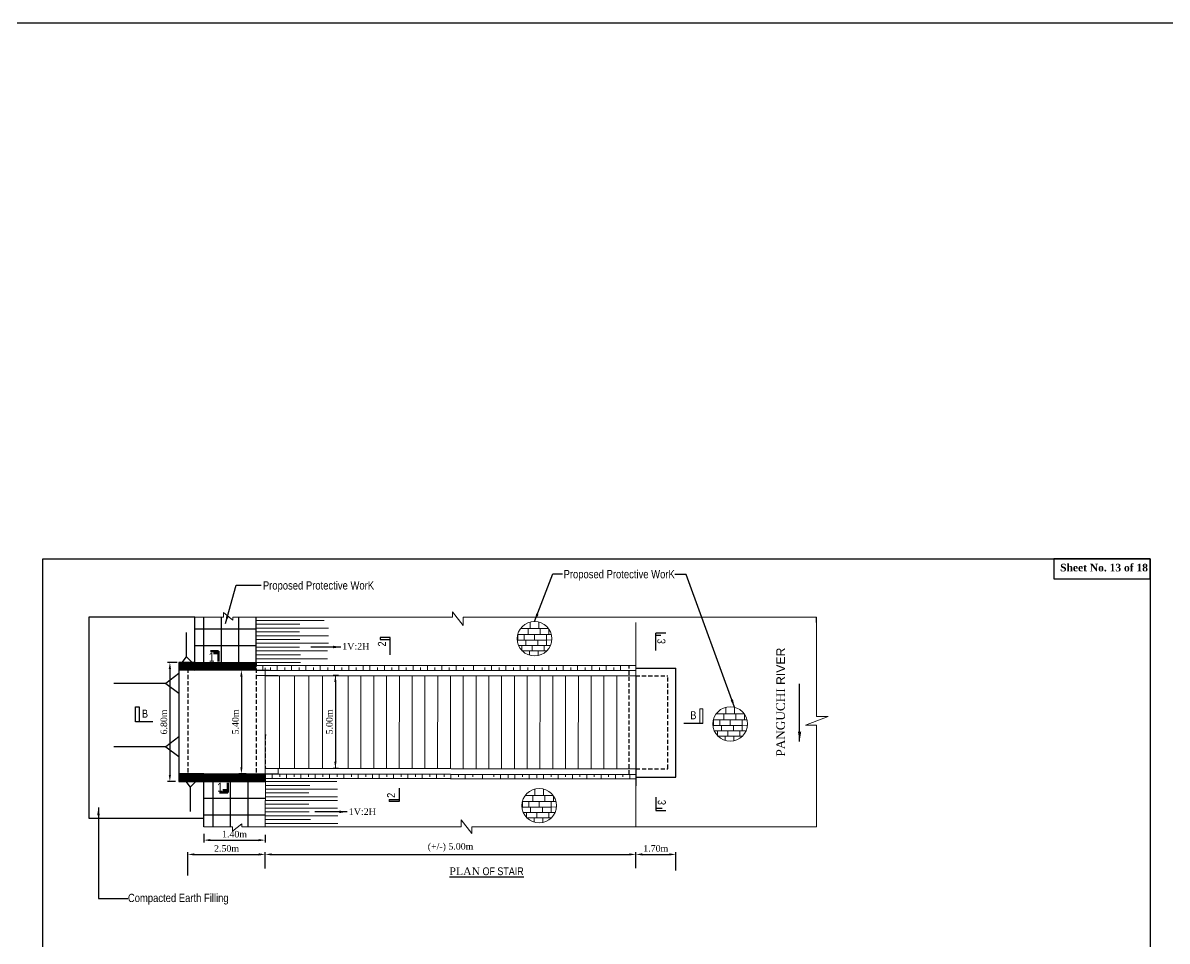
# Model space of a CAD drawing. Header units: metres. Extents: x -2434 to 11656, y -15288 to 8109.
# Drawn here: x 2411.1 to 2586, y -14039 to -13898.6 of the extents above; entities that cross this region are included whole.
import ezdxf

# ---------------------------------------------------------------- set-up
doc = ezdxf.new("R2010")
doc.units = ezdxf.units.M
doc.linetypes.add('DASHEDX2', pattern=[38.1, 25.4, -12.7])
doc.layers.add('Blocks', color=11, linetype='Continuous', lineweight=9)
doc.layers.add('Layer1', color=7, linetype='Continuous', lineweight=13)
doc.layers.add('LINE', color=7, linetype='Continuous')
doc.styles.add('Arial-50', font='arial.ttf')
doc.styles.get("Standard").update_dxf_attribs({"font": 'times.ttf'})
doc.styles.add('TIMES', font='ARIALN.TTF')
doc.dimstyles.get("Standard").update_dxf_attribs({"dimtxt": 0.5, "dimasz": 0.4075, "dimexe": 0.364, "dimexo": 0.219, "dimgap": 0.09, "dimtad": 0, "dimdec": 0, "dimlfac": 1000, "dimzin": 0, "dimdsep": 46, "dimtxsty": 'Standard', "dimcen": 0.09, "dimadec": 0, "dimazin": 0, "dimtfac": 1, "dimtdec": 0, "dimtofl": 0, "dimtmove": 0, "dimatfit": 3, "dimfxl": 1, "dimtolj": 1, "dimtzin": 0, "dimarcsym": 0})
pattern_1 = [(45, (1425.3966, -13555.83), (-2.245064, 2.245064), [])]
pattern_2 = [(45, (1425.396633, -13555.83006), (-0.0377170757, 0.0377170757), [])]
pattern_3 = [(0, (1425.39663, -13555.83006), (0, 0.129921), [0.094488, -0.035433]), (90, (1425.39663, -13555.83006), (-0.129921, 8e-18), [0.094488, -0.035433])]

# ---------------------------------------------------------------- blocks, each defined once
blk = doc.blocks.new('*D1434')
at = {"layer": 'Defpoints', "color": 0, "lineweight": -3}
for p in [(2504.79, -14025.77), (2448.14, -14027.76), (2504.79, -14028.11)]:
    blk.add_point(p, dxfattribs=at)
at = {"layer": 'Layer1', "color": 0, "lineweight": -2}
for p, q in [((2448.14, -14027.54), (2448.14, -14025.41)), ((2504.79, -14027.89), (2504.79, -14025.41))]:
    blk.add_line(p, q, dxfattribs=at)
at = {"layer": 'Layer1', "color": 7, "lineweight": -2}
blk.add_line((2449.14, -14025.77), (2503.79, -14025.77), dxfattribs=at)
at = {"layer": 'Layer1', "color": 7, "lineweight": -3}
for points in [[(2449.14, -14025.6), (2449.14, -14025.94), (2448.14, -14025.77)], [(2503.79, -14025.6), (2503.79, -14025.94), (2504.79, -14025.77)]]:
    blk.add_solid(points, dxfattribs=at)
at = {"layer": 'Layer1', "color": 0, "lineweight": 30, "insert": (2476.47, -14024.7), "char_height": 1, "attachment_point": 5}
blk.add_mtext('\\A1;(+/-) 5.00m', dxfattribs=at)
blk = doc.blocks.new('*D1435')
at = {"layer": 'Defpoints', "color": 0, "lineweight": -3}
for p in [(2510.91, -14025.77), (2504.79, -14028.11), (2510.91, -14028.46)]:
    blk.add_point(p, dxfattribs=at)
at = {"layer": 'Layer1', "color": 0, "lineweight": -2}
for p, q in [((2504.79, -14027.89), (2504.79, -14025.41)), ((2510.91, -14028.24), (2510.91, -14025.41))]:
    blk.add_line(p, q, dxfattribs=at)
at = {"layer": 'Layer1', "color": 7, "lineweight": -2}
blk.add_line((2505.79, -14025.77), (2509.91, -14025.77), dxfattribs=at)
at = {"layer": 'Layer1', "color": 7, "lineweight": -3}
for points in [[(2505.79, -14025.6), (2505.79, -14025.94), (2504.79, -14025.77)], [(2509.91, -14025.6), (2509.91, -14025.94), (2510.91, -14025.77)]]:
    blk.add_solid(points, dxfattribs=at)
at = {"layer": 'Layer1', "color": 0, "lineweight": 30, "insert": (2507.85, -14024.86), "char_height": 1, "attachment_point": 5}
blk.add_mtext('\\A1;1.70m', dxfattribs=at)
blk = doc.blocks.new('*D1436')
at = {"layer": 'Defpoints', "color": 0, "lineweight": -3}
for p in [(2448.14, -14025.77), (2448.14, -14028.15), (2436.3, -14029.21)]:
    blk.add_point(p, dxfattribs=at)
at = {"layer": 'Layer1', "color": 0, "lineweight": -2}
for p, q in [((2436.3, -14028.99), (2436.3, -14025.41)), ((2448.14, -14027.93), (2448.14, -14025.41))]:
    blk.add_line(p, q, dxfattribs=at)
at = {"layer": 'Layer1', "color": 7, "lineweight": -2}
blk.add_line((2437.3, -14025.77), (2447.14, -14025.77), dxfattribs=at)
at = {"layer": 'Layer1', "color": 7, "lineweight": -3}
for points in [[(2437.3, -14025.6), (2437.3, -14025.94), (2436.3, -14025.77)], [(2447.14, -14025.6), (2447.14, -14025.94), (2448.14, -14025.77)]]:
    blk.add_solid(points, dxfattribs=at)
at = {"layer": 'Layer1', "color": 0, "lineweight": 30, "insert": (2442.22, -14024.86), "char_height": 1, "attachment_point": 5}
blk.add_mtext('\\A1;2.50m', dxfattribs=at)
blk = doc.blocks.new('*D1445')
at = {"layer": 'Defpoints', "color": 0, "lineweight": -3}
for p in [(2459.57, -13998.41), (2458.86, -14012.61), (2459.56, -14012.61)]:
    blk.add_point(p, dxfattribs=at)
at = {"layer": 'Layer1', "color": 0, "lineweight": -2}
for p, q in [((2459.35, -13998.41), (2458.5, -13998.41)), ((2459.34, -14012.61), (2458.5, -14012.61))]:
    blk.add_line(p, q, dxfattribs=at)
at = {"layer": 'Layer1', "color": 7, "lineweight": -2}
blk.add_line((2458.86, -13999.41), (2458.86, -14011.61), dxfattribs=at)
at = {"layer": 'Layer1', "color": 7, "lineweight": -3}
for points in [[(2458.69, -13999.41), (2459.03, -13999.41), (2458.86, -13998.41)], [(2458.69, -14011.61), (2459.03, -14011.61), (2458.86, -14012.61)]]:
    blk.add_solid(points, dxfattribs=at)
at = {"layer": 'Layer1', "color": 0, "lineweight": 30, "insert": (2457.95, -14005.51), "char_height": 1, "attachment_point": 5, "rotation": 90}
blk.add_mtext('\\A1;5.00m', dxfattribs=at)
blk = doc.blocks.new('*D1446')
at = {"layer": 'Defpoints', "color": 0, "lineweight": -3}
for p in [(2445.43, -13997.57), (2444.49, -14013.45), (2445.43, -14013.45)]:
    blk.add_point(p, dxfattribs=at)
at = {"layer": 'Layer1', "color": 0, "lineweight": -2}
for p, q in [((2445.21, -13997.57), (2444.12, -13997.57)), ((2445.21, -14013.45), (2444.12, -14013.45))]:
    blk.add_line(p, q, dxfattribs=at)
at = {"layer": 'Layer1', "color": 7, "lineweight": -2}
blk.add_line((2444.49, -13998.57), (2444.49, -14012.45), dxfattribs=at)
at = {"layer": 'Layer1', "color": 7, "lineweight": -3}
for points in [[(2444.32, -13998.57), (2444.66, -13998.57), (2444.49, -13997.57)], [(2444.32, -14012.45), (2444.66, -14012.45), (2444.49, -14013.45)]]:
    blk.add_solid(points, dxfattribs=at)
at = {"layer": 'Layer1', "color": 0, "lineweight": 30, "insert": (2443.58, -14005.51), "char_height": 1, "attachment_point": 5, "rotation": 90}
blk.add_mtext('\\A1;5.40m', dxfattribs=at)
blk = doc.blocks.new('*D1449')
at = {"layer": 'Defpoints', "color": 0, "lineweight": -3}
for p in [(2434.9, -13996.4), (2433.55, -14014.61), (2434.63, -14014.61)]:
    blk.add_point(p, dxfattribs=at)
at = {"layer": 'Layer1', "color": 0, "lineweight": -2}
for p, q in [((2434.69, -13996.4), (2433.19, -13996.4)), ((2434.41, -14014.61), (2433.19, -14014.61))]:
    blk.add_line(p, q, dxfattribs=at)
at = {"layer": 'Layer1', "color": 7, "lineweight": -2}
blk.add_line((2433.55, -13997.4), (2433.55, -14013.61), dxfattribs=at)
at = {"layer": 'Layer1', "color": 7, "lineweight": -3}
for points in [[(2433.38, -13997.4), (2433.72, -13997.4), (2433.55, -13996.4)], [(2433.38, -14013.61), (2433.72, -14013.61), (2433.55, -14014.61)]]:
    blk.add_solid(points, dxfattribs=at)
at = {"layer": 'Layer1', "color": 0, "lineweight": 30, "insert": (2432.64, -14005.51), "char_height": 1, "attachment_point": 5, "rotation": 90}
blk.add_mtext('\\A1;6.80m', dxfattribs=at)
blk = doc.blocks.new('*D1450')
at = {"layer": 'Defpoints', "color": 0, "lineweight": -3}
for p in [(2438.75, -14022.41), (2448.13, -14022.54), (2448.13, -14023.59)]:
    blk.add_point(p, dxfattribs=at)
at = {"layer": 'Layer1', "color": 0, "lineweight": -2}
for p, q in [((2438.75, -14022.63), (2438.75, -14023.95)), ((2448.13, -14022.76), (2448.13, -14023.95))]:
    blk.add_line(p, q, dxfattribs=at)
at = {"layer": 'Layer1', "color": 7, "lineweight": -2}
blk.add_line((2439.75, -14023.59), (2447.13, -14023.59), dxfattribs=at)
at = {"layer": 'Layer1', "color": 7, "lineweight": -3}
for points in [[(2439.75, -14023.42), (2439.75, -14023.75), (2438.75, -14023.59)], [(2447.13, -14023.42), (2447.13, -14023.75), (2448.13, -14023.59)]]:
    blk.add_solid(points, dxfattribs=at)
at = {"layer": 'Layer1', "color": 0, "lineweight": 30, "insert": (2443.44, -14022.68), "char_height": 1, "attachment_point": 5}
blk.add_mtext('\\A1;1.40m', dxfattribs=at)

msp = doc.modelspace()

# ---------------------------------------------------------------- hatches: boundary and pattern name
at = {"linetype": 'Continuous', "lineweight": -3, "ltscale": 0.5}
h = msp.add_hatch(dxfattribs=at)
h.set_pattern_fill('ANSI31', color=0, style=0)
h.set_pattern_definition(pattern_1)
edge = h.paths.add_edge_path()
edge.add_line((2446.728302, -13996.546782), (2434.904078, -13996.546782))
edge.add_line((2434.904078, -13996.810196), (2446.751889, -13996.810196))
h = msp.add_hatch(dxfattribs=at)
h.set_pattern_fill('ANSI31', color=0, style=0)
h.set_pattern_definition(pattern_1)
edge = h.paths.add_edge_path()
edge.add_line((2446.728302, -13996.546782), (2434.904078, -13996.546782))
edge.add_line((2434.904078, -13996.810196), (2446.751889, -13996.810196))
at = {"linetype": 'ByBlock', "lineweight": 5, "ltscale": 0.5}
h = msp.add_hatch(dxfattribs=at)
h.set_pattern_fill('ANGLE', color=0, scale=0.0186, style=0)
h.set_pattern_definition(pattern_3)
h.paths.add_polyline_path([(2434.904078, -13996.810196), (2437.348485, -13996.810196), (2437.348485, -13997.566874), (2434.904078, -13997.566874)])
h = msp.add_hatch(dxfattribs=at)
h.set_pattern_fill('ANGLE', color=0, scale=0.0186, style=0)
h.set_pattern_definition(pattern_3)
h.paths.add_polyline_path([(2434.904078, -14013.446394), (2438.799865, -14013.446394), (2438.799865, -14014.202741), (2434.904078, -14014.202741)])
at = {"layer": 'Blocks', "linetype": 'ByBlock', "lineweight": 5, "ltscale": 0.5}
h = msp.add_hatch(dxfattribs=at)
h.set_pattern_fill('ANSI31', color=0, scale=0.0168, style=0)
h.set_pattern_definition(pattern_2)
h.paths.add_polyline_path([(2434.904078, -13996.546782), (2437.344871, -13996.546782), (2437.344871, -13996.810196), (2434.904078, -13996.810196)])
h = msp.add_hatch(dxfattribs=at)
h.set_pattern_fill('ANGLE', color=0, scale=0.0168, style=0)
h.set_pattern_definition([(0, (4561.98097, -10920.49737), (0, 0.117348), [0.085344, -0.032004]), (90, (4561.98097, -10920.49737), (-0.117348, 7e-18), [0.085344, -0.032004])])
h.paths.add_polyline_path([(2443.272678, -13997.091129), (2442.110036, -13997.091129), (2442.110036, -13997.566886), (2443.272678, -13997.566888)])
h.paths.add_polyline_path([(2443.272679, -13996.809358), (2442.110036, -13996.809358), (2442.110036, -13997.091129), (2443.272678, -13997.091129)])
h.paths.add_polyline_path([(2442.110036, -13996.809358), (2437.351311, -13996.809358), (2437.351311, -13997.091129), (2442.110036, -13997.091129)])
h.paths.add_polyline_path([(2442.110036, -13997.091129), (2437.351311, -13997.091129), (2437.35131, -13997.566874), (2442.110036, -13997.566886)])
h = msp.add_hatch(dxfattribs=at)
h.set_pattern_fill('ANSI31', color=0, scale=0.0168, style=0)
h.set_pattern_definition([(45, (4561.980974, -10920.497366), (-0.0377170757, 0.0377170757), [])])
h.paths.add_polyline_path([(2442.110036, -13996.544219), (2437.351311, -13996.544219), (2437.351311, -13996.809358), (2442.110036, -13996.809358)])
h.paths.add_polyline_path([(2443.272679, -13996.544219), (2442.110036, -13996.544219), (2442.110036, -13996.809358), (2443.272679, -13996.809358)])
h = msp.add_hatch(dxfattribs=at)
h.set_pattern_fill('ANSI31', color=0, scale=0.0168, style=0)
h.set_pattern_definition([(45, (1240.01338, -13995.208145), (-0.0377170757, 0.0377170757), [])])
h.paths.add_polyline_path([(2445.341122, -13996.809358), (2445.341122, -13996.544016), (2443.272679, -13996.544219), (2443.272679, -13996.809358)])
h.paths.add_polyline_path([(2445.341122, -13996.544016), (2445.341122, -13996.809358), (2446.741427, -13996.809358), (2446.7414, -13996.543878)])
h = msp.add_hatch(dxfattribs=at)
h.set_pattern_fill('ANGLE', color=0, scale=0.0168, style=0)
h.set_pattern_definition([(0, (1240.01338, -13995.20814), (0, 0.117348), [0.085344, -0.032004]), (90, (1240.01338, -13995.20814), (-0.117348, 7e-18), [0.085344, -0.032004])])
h.paths.add_polyline_path([(2443.272679, -13997.560303), (2445.341122, -13997.558007), (2445.341122, -13996.809358), (2443.272679, -13996.809358)])
h.paths.add_polyline_path([(2445.341122, -13997.558007), (2446.7415, -13997.556453), (2446.741427, -13996.809358), (2445.341122, -13996.809358)])
h = msp.add_hatch(dxfattribs=at)
h.set_pattern_fill('ANSI31', color=0, scale=0.0168, style=0)
h.set_pattern_definition(pattern_2)
h.paths.add_polyline_path([(2434.904078, -14014.202741), (2438.747958, -14014.202741), (2438.747958, -14014.466154), (2434.904078, -14014.466154)])
h = msp.add_hatch(dxfattribs=at)
h.set_pattern_fill('ANGLE', color=0, scale=0.0168, style=0)
h.set_pattern_definition([(0, (4563.38418, -10937.10676), (0, 0.117348), [0.085344, -0.032004]), (90, (4563.38418, -10937.10676), (-0.117348, 7e-18), [0.085344, -0.032004])])
h.paths.add_polyline_path([(2444.67588, -14013.700525), (2443.513238, -14013.700525), (2443.513238, -14014.176282), (2444.67588, -14014.176284)])
h.paths.add_polyline_path([(2444.67588, -14013.418754), (2443.513238, -14013.418754), (2443.513238, -14013.700525), (2444.67588, -14013.700525)])
h.paths.add_polyline_path([(2443.513238, -14013.418754), (2438.754512, -14013.418754), (2438.754512, -14013.700525), (2443.513238, -14013.700525)])
h.paths.add_polyline_path([(2443.513238, -14013.700525), (2438.754512, -14013.700525), (2438.754512, -14014.17627), (2443.513238, -14014.176282)])
h = msp.add_hatch(dxfattribs=at)
h.set_pattern_fill('ANSI31', color=0, scale=0.0168, style=0)
h.set_pattern_definition([(45, (4563.39219, -10938.12797), (-0.0377170757, 0.0377170757), [])])
h.paths.add_polyline_path([(2443.521252, -14014.174821), (2438.762527, -14014.174821), (2438.762527, -14014.43996), (2443.521252, -14014.43996)])
h.paths.add_polyline_path([(2444.683895, -14014.174821), (2443.521252, -14014.174821), (2443.521252, -14014.43996), (2444.683895, -14014.43996)])
h = msp.add_hatch(dxfattribs=at)
h.set_pattern_fill('ANGLE', color=0, scale=0.0168, style=0)
h.set_pattern_definition([(0, (1241.41658, -14011.81754), (0, 0.117348), [0.085344, -0.032004]), (90, (1241.41658, -14011.81754), (-0.117348, 7e-18), [0.085344, -0.032004])])
h.paths.add_polyline_path([(2444.67588, -14014.169699), (2446.744324, -14014.167403), (2446.744324, -14013.418754), (2444.67588, -14013.418754)])
h.paths.add_polyline_path([(2446.744324, -14014.167403), (2448.144702, -14014.165849), (2448.144628, -14013.418754), (2446.744324, -14013.418754)])
h = msp.add_hatch(dxfattribs=at)
h.set_pattern_fill('ANSI31', color=0, scale=0.0168, style=0)
h.set_pattern_definition([(45, (1241.424596, -14012.83875), (-0.0377170757, 0.0377170757), [])])
h.paths.add_polyline_path([(2446.752338, -14014.43996), (2446.752338, -14014.174618), (2444.683895, -14014.174821), (2444.683895, -14014.43996)])
h.paths.add_polyline_path([(2446.752338, -14014.174618), (2446.752338, -14014.43996), (2448.152642, -14014.43996), (2448.152616, -14014.17448)])

# ---------------------------------------------------------------- linework, layer by layer
at = {"color": 0, "linetype": 'Continuous', "lineweight": -3, "ltscale": 0.5}
for p, q in [((2437.346588, -13989.46843), (2421.141086, -13989.46843)), ((2421.141086, -13989.46843), (2421.141086, -14020.239139)), ((2437.347703, -13996.404374), (2437.347703, -13989.46843)), ((2438.747635, -13996.404374), (2438.747635, -13989.46843)), ((2441.439868, -13996.404374), (2441.439868, -13989.46843)), ((2444.08109, -13996.404374), (2444.08109, -13989.46843)), ((2446.737077, -13996.404374), (2446.727465, -13989.46843)), ((2532.414077, -13990.293585), (2532.414077, -13989.46843)), ((2436.113423, -13995.552397), (2436.113423, -13991.83004)), ((2437.347299, -13991.27871), (2446.728175, -13991.27871)), ((2437.346588, -13993.841542), (2446.727465, -13993.841542)), ((2437.34854, -13996.404374), (2434.904078, -13996.404374)), ((2434.904078, -13996.404374), (2434.904078, -14014.609646)), ((2446.728302, -13996.546782), (2434.904078, -13996.546782)), ((2434.904078, -13996.810196), (2446.751889, -13996.810196)), ((2435.434636, -13996.404374), (2436.113423, -13995.552397)), ((2436.113423, -13995.552397), (2436.963372, -13996.404374)), ((2437.347703, -13996.404374), (2446.737915, -13996.404374)), ((2434.904078, -13998.11246), (2432.908853, -13999.640008)), ((2437.348485, -13997.566874), (2434.904078, -13997.566874)), ((2504.791893, -13998.467502), (2504.791893, -14015.288828)), ((2432.908853, -13999.640008), (2424.984365, -13999.640008)), ((2432.908853, -13999.640008), (2434.904078, -14001.082849)), ((2432.908853, -14009.333991), (2424.984365, -14009.333991)), ((2434.904078, -14007.806442), (2432.908853, -14009.333991)), ((2432.908853, -14009.333991), (2434.904078, -14010.776832)), ((2438.748695, -14013.446394), (2434.904078, -14013.446394)), ((2448.128835, -14014.202741), (2434.904078, -14014.202741)), ((2434.904078, -14014.466154), (2448.152422, -14014.466154)), ((2434.904078, -14014.609646), (2448.152263, -14014.609646)), ((2435.988902, -14014.609646), (2436.667688, -14015.461623)), ((2436.667688, -14015.461623), (2437.517638, -14014.609646)), ((2438.747958, -14021.544839), (2438.747958, -14014.609646)), ((2440.149005, -14021.544839), (2440.149005, -14014.609646)), ((2442.841238, -14021.544839), (2442.841238, -14014.609646)), ((2445.48246, -14014.609646), (2445.48246, -14021.544839)), ((2436.667688, -14015.461623), (2436.667688, -14019.18398)), ((2438.747958, -14017.172478), (2448.128835, -14017.172478)), ((2438.747247, -14019.735311), (2448.128124, -14019.735311)), ((2421.141086, -14020.239139), (2438.747958, -14020.239139))]:
    msp.add_line(p, q, dxfattribs=at)
at = {"color": 0, "lineweight": -3, "ltscale": 0.5}
msp.add_lwpolyline([(-254.448511, -13898.58967), (3621.057254, -13898.58967), (3621.057254, -14191.821671), (-254.448511, -14191.821671)], close=True, dxfattribs=at)
at = {"color": 7, "lineweight": 30, "ltscale": 0.18}
msp.add_lwpolyline([(2583.429795, -13980.552), (2568.714917, -13980.552), (2568.714917, -13983.638851), (2583.429795, -13983.638851)], close=True, dxfattribs=at)
at = {"layer": 'Blocks', "color": 0, "lineweight": 13, "ltscale": 0.05}
for p, q in [((2437.346588, -13989.46843), (2441.746028, -13989.46843)), ((2441.746028, -13989.46843), (2441.746028, -13988.793326)), ((2441.746028, -13988.793326), (2443.171027, -13989.923112)), ((2443.171027, -13989.46843), (2446.737042, -13989.46843)), ((2443.171027, -13989.923112), (2443.171027, -13989.46843)), ((2446.729836, -13989.975035), (2457.148603, -13989.975035)), ((2446.737042, -13989.46843), (2476.759523, -13989.46843)), ((2476.759523, -13989.46843), (2476.759523, -13988.644179)), ((2476.759523, -13988.644179), (2478.412636, -13990.750714)), ((2478.412636, -13990.750714), (2478.412636, -13989.46843)), ((2478.412636, -13989.46843), (2532.414077, -13989.46843)), ((2488.633344, -13990.228894), (2488.633287, -13991.23839)), ((2489.96718, -13990.221801), (2489.96712, -13991.238827)), ((2446.738102, -13990.57918), (2453.412143, -13990.57918)), ((2446.738102, -13991.157501), (2457.789807, -13991.157501)), ((2446.738102, -13991.735822), (2453.390015, -13991.735822)), ((2487.171381, -13991.237912), (2491.457305, -13991.239315)), ((2488.326723, -13991.23829), (2488.326693, -13992.165729)), ((2490.174799, -13991.238895), (2490.174768, -13992.166334)), ((2491.520853, -13991.33191), (2491.520853, -13992.166774)), ((2504.79009, -13998.464702), (2504.79009, -13990.293585)), ((2532.414077, -14004.694636), (2532.414077, -13990.293585)), ((2446.738102, -13992.326616), (2457.790289, -13992.326616)), ((2446.738102, -13992.904937), (2453.419273, -13992.904937)), ((2446.738102, -13993.483259), (2457.790289, -13993.483259)), ((2491.876158, -13992.147598), (2486.751017, -13992.149646)), ((2486.751017, -13992.149646), (2486.751017, -13992.988134)), ((2486.751017, -13992.988134), (2491.950504, -13992.966476)), ((2486.751017, -13992.988134), (2491.164097, -13992.989579)), ((2487.71316, -13992.149261), (2487.71316, -13992.984126)), ((2487.969937, -13992.988533), (2487.969937, -13993.823398)), ((2489.313587, -13992.148622), (2489.313587, -13992.983487)), ((2489.818013, -13992.989138), (2489.818013, -13993.824003)), ((2491.12222, -13992.147899), (2491.12222, -13992.982764)), ((2491.164097, -13992.989579), (2491.164097, -13993.824443)), ((2446.738102, -13994.074053), (2453.386747, -13994.074053)), ((2446.738102, -13994.652374), (2457.65616, -13994.652374)), ((2446.738102, -13995.230695), (2453.533783, -13995.230695)), ((2491.736221, -13993.82518), (2486.88451, -13993.808954)), ((2487.356404, -13993.80693), (2487.356404, -13994.641795)), ((2487.356404, -13994.641795), (2491.19824, -13994.625792)), ((2488.543919, -13994.636849), (2488.543919, -13995.302517)), ((2488.956832, -13993.806291), (2488.956832, -13994.641156)), ((2489.879614, -13994.631285), (2489.879614, -13995.355967)), ((2490.765464, -13993.805568), (2490.765464, -13994.640433)), ((2446.738102, -13995.842346), (2457.65616, -13995.842346)), ((2446.738102, -13996.420668), (2453.533783, -13996.420668)), ((2447.774407, -13997.564584), (2447.774407, -13996.887573)), ((2448.139877, -14013.456816), (2448.138283, -13997.245823)), ((2448.937413, -13997.56323), (2448.937413, -13997.169966)), ((2449.966947, -13997.562031), (2449.966947, -13996.885021)), ((2451.129953, -13997.560677), (2451.129953, -13997.169966)), ((2452.159487, -13997.559479), (2452.159487, -13996.882468)), ((2453.322493, -13997.558125), (2453.322493, -13997.169966)), ((2454.352028, -13997.556926), (2454.352028, -13996.879916)), ((2455.515033, -13997.555572), (2455.515033, -13997.169966)), ((2456.544568, -13997.554374), (2456.544568, -13996.877364)), ((2457.707573, -13997.55302), (2457.707573, -13997.169966)), ((2458.737108, -13997.564584), (2458.737108, -13996.874811)), ((2459.848675, -13997.55302), (2459.848675, -13997.169966)), ((2460.929648, -13997.549269), (2460.929648, -13996.872259)), ((2462.057963, -13997.55302), (2462.057963, -13997.169966)), ((2463.122188, -13997.546716), (2463.122188, -13996.869706)), ((2464.151719, -13997.542443), (2464.151719, -13996.868508)), ((2465.314724, -13997.541089), (2465.314724, -13997.169966)), ((2466.344259, -13997.53989), (2466.344259, -13996.865955)), ((2467.507264, -13997.538536), (2467.507264, -13997.169966)), ((2468.536799, -13997.537338), (2468.536799, -13996.863403)), ((2469.699804, -13997.535984), (2469.699804, -13997.169966)), ((2470.729339, -13997.534785), (2470.729339, -13996.86085)), ((2471.892344, -13997.533432), (2471.892344, -13997.169966)), ((2472.921879, -13997.532233), (2472.921879, -13996.858298)), ((2474.084884, -13997.530879), (2474.084884, -13997.169966)), ((2475.114419, -13997.542443), (2475.114419, -13996.855745)), ((2476.277425, -13997.541089), (2476.277425, -13997.169966)), ((2477.306959, -13997.527128), (2477.306959, -13996.853193)), ((2478.469965, -13997.525774), (2478.469965, -13997.169966)), ((2479.971098, -13997.524576), (2479.971098, -13996.850092)), ((2481.692035, -13997.56323), (2481.692035, -13997.169966)), ((2482.72157, -13997.562031), (2482.72157, -13996.84689)), ((2483.884576, -13997.560677), (2483.884576, -13997.169966)), ((2484.91411, -13997.559479), (2484.91411, -13996.844337)), ((2486.077116, -13997.558125), (2486.077116, -13997.169966)), ((2487.10665, -13997.556926), (2487.10665, -13996.841785)), ((2488.269656, -13997.555572), (2488.269656, -13997.169966)), ((2489.29919, -13997.554374), (2489.29919, -13996.839232)), ((2490.462196, -13997.55302), (2490.462196, -13997.169966)), ((2491.49173, -13997.564584), (2491.49173, -13996.83668)), ((2492.654736, -13997.56323), (2492.654736, -13997.169966)), ((2493.68427, -13997.549269), (2493.68427, -13996.834127)), ((2494.847276, -13997.547915), (2494.847276, -13997.169966)), ((2495.87681, -13997.546716), (2495.87681, -13996.831575)), ((2497.039816, -13997.545363), (2497.039816, -13997.169966)), ((2498.06935, -13997.544164), (2498.06935, -13996.829023)), ((2499.232356, -13997.54281), (2499.232356, -13997.169966)), ((2500.26189, -13997.541612), (2500.26189, -13996.82647)), ((2501.424896, -13997.540258), (2501.424896, -13997.169966)), ((2502.45443, -13997.554374), (2502.45443, -13996.823918)), ((2450.108632, -13998.391034), (2446.737269, -13998.391009)), ((2532.414077, -14004.694636), (2532.414077, -13998.560354)), ((2515.063246, -14003.483004), (2514.585688, -14003.483004)), ((2514.585688, -14003.483004), (2514.585688, -14005.732204)), ((2515.063246, -14005.732204), (2515.063246, -14003.483004)), ((2518.551206, -14003.268684), (2518.551148, -14004.27818)), ((2519.885042, -14003.261591), (2519.884982, -14004.278617)), ((2521.79402, -14005.187388), (2516.668878, -14005.189436)), ((2516.668878, -14005.189436), (2516.668878, -14006.027924)), ((2516.668878, -14006.027924), (2521.868366, -14006.006266)), ((2517.089243, -14004.277702), (2521.375167, -14004.279105)), ((2517.631022, -14005.189051), (2517.631022, -14006.023916)), ((2518.244585, -14004.27808), (2518.244555, -14005.205519)), ((2519.231449, -14005.188412), (2519.231449, -14006.023277)), ((2520.09266, -14004.278685), (2520.09263, -14005.206124)), ((2521.040081, -14005.187689), (2521.040081, -14006.022554)), ((2521.438715, -14004.3717), (2521.438715, -14005.206564)), ((2534.204872, -14004.694636), (2530.769137, -14005.98578)), ((2530.769137, -14005.98578), (2532.414077, -14005.98578)), ((2532.414077, -14004.694636), (2534.204872, -14004.694636)), ((2532.414077, -14006.957779), (2532.414077, -14005.98578)), ((2532.414077, -14021.544839), (2532.414077, -14005.98578)), ((2516.668878, -14006.027924), (2521.081959, -14006.029369)), ((2521.654083, -14006.86497), (2516.802372, -14006.848744)), ((2517.274266, -14006.84672), (2517.274266, -14007.681585)), ((2517.274266, -14007.681585), (2521.116102, -14007.665582)), ((2517.887799, -14006.028323), (2517.887799, -14006.863188)), ((2518.461781, -14007.676639), (2518.461781, -14008.342307)), ((2518.874693, -14006.846081), (2518.874693, -14007.680946)), ((2519.735874, -14006.028928), (2519.735874, -14006.863793)), ((2519.797475, -14007.671075), (2519.797475, -14008.395757)), ((2520.683326, -14006.845358), (2520.683326, -14007.680223)), ((2521.081959, -14006.029369), (2521.081959, -14006.864233)), ((2532.414077, -14009.782058), (2532.414077, -14009.747837)), ((2532.414077, -14021.544839), (2532.414077, -14010.400223)), ((2532.414077, -14021.544839), (2532.414077, -14010.400223)), ((2450.110435, -14013.459003), (2450.110435, -14012.596571)), ((2448.139472, -14014.637091), (2459.05753, -14014.637091)), ((2448.144567, -14021.544839), (2448.153543, -14013.456831)), ((2449.183073, -14013.461091), (2449.183073, -14014.122875)), ((2450.346079, -14013.462445), (2450.346079, -14013.89117)), ((2451.375613, -14013.463644), (2451.375613, -14014.125427)), ((2452.538619, -14013.464998), (2452.538619, -14013.89117)), ((2453.568153, -14013.466196), (2453.568153, -14014.12798)), ((2454.731159, -14013.46755), (2454.731159, -14013.89117)), ((2455.760694, -14013.468749), (2455.760694, -14014.130532)), ((2456.923699, -14013.470103), (2456.923699, -14013.89117)), ((2457.953234, -14013.471301), (2457.953234, -14014.133084)), ((2459.116239, -14013.472655), (2459.116239, -14013.89117)), ((2460.145774, -14013.461091), (2460.145774, -14014.135637)), ((2461.308779, -14013.462445), (2461.308779, -14013.89117)), ((2462.338314, -14013.476406), (2462.338314, -14014.138189)), ((2463.501319, -14013.47776), (2463.501319, -14013.89117)), ((2464.530854, -14013.478958), (2464.530854, -14014.140742)), ((2465.560385, -14013.483232), (2465.560385, -14014.14194)), ((2466.72339, -14013.484586), (2466.72339, -14013.89117)), ((2467.752925, -14013.485785), (2467.752925, -14014.144493)), ((2468.91593, -14013.487139), (2468.91593, -14013.89117)), ((2469.945465, -14013.488337), (2469.945465, -14014.147045)), ((2471.10847, -14013.489691), (2471.10847, -14013.89117)), ((2472.138005, -14013.490889), (2472.138005, -14014.149598)), ((2473.30101, -14013.492243), (2473.30101, -14013.89117)), ((2474.330545, -14013.493442), (2474.330545, -14014.15215)), ((2475.493551, -14013.494796), (2475.493551, -14013.89117)), ((2476.523085, -14013.483232), (2476.523085, -14014.154702)), ((2477.686091, -14013.484586), (2477.686091, -14013.89117)), ((2478.715625, -14013.498547), (2478.715625, -14014.157255)), ((2479.878631, -14013.499901), (2479.878631, -14013.89117)), ((2481.379764, -14013.501099), (2481.379764, -14014.160356)), ((2483.100701, -14013.50059), (2483.100701, -14013.89117)), ((2484.130236, -14013.501788), (2484.130236, -14014.163558)), ((2485.293242, -14013.503142), (2485.293242, -14014.067668)), ((2486.322776, -14013.504341), (2486.322776, -14014.166111)), ((2487.485782, -14013.505695), (2487.485782, -14013.89117)), ((2488.515316, -14013.506893), (2488.515316, -14014.168663)), ((2489.678322, -14013.508247), (2489.678322, -14014.072773)), ((2490.707856, -14013.509446), (2490.707856, -14014.171216)), ((2491.870862, -14013.510799), (2491.870862, -14013.89117)), ((2492.900396, -14013.511998), (2492.900396, -14014.173768)), ((2494.063402, -14013.513352), (2494.063402, -14013.89117)), ((2495.092936, -14013.51455), (2495.092936, -14014.176321)), ((2496.255942, -14013.515904), (2496.255942, -14013.89117)), ((2497.285476, -14013.478958), (2497.285476, -14014.178873)), ((2498.448482, -14013.480312), (2498.448482, -14013.89117)), ((2499.478016, -14013.481511), (2499.478016, -14014.181425)), ((2500.641022, -14013.482865), (2500.641022, -14013.89117)), ((2501.670556, -14013.484063), (2501.670556, -14014.183978)), ((2502.833562, -14013.485417), (2502.833562, -14013.89117)), ((2503.863096, -14013.471301), (2503.863096, -14014.18653)), ((2504.791893, -14013.532672), (2504.791893, -14021.544839)), ((2448.139472, -14015.215413), (2454.935154, -14015.215413)), ((2448.139877, -14015.782573), (2459.192063, -14015.782573)), ((2448.139877, -14016.360895), (2454.821047, -14016.360895)), ((2489.344148, -14015.762332), (2489.344091, -14016.771829)), ((2490.677984, -14015.755239), (2490.677925, -14016.772265)), ((2448.139877, -14016.939216), (2459.192063, -14016.939216)), ((2448.139877, -14017.53001), (2459.192063, -14017.53001)), ((2448.139877, -14018.108331), (2454.821047, -14018.108331)), ((2467.104385, -14017.38359), (2467.104385, -14017.682293)), ((2492.586962, -14017.681036), (2487.461821, -14017.683084)), ((2487.461821, -14017.683084), (2487.461821, -14018.521572)), ((2487.882185, -14016.77135), (2492.168109, -14016.772753)), ((2488.423964, -14017.6827), (2488.423964, -14018.517564)), ((2489.037528, -14016.771728), (2489.037497, -14017.699167)), ((2490.024392, -14017.68206), (2490.024392, -14018.516925)), ((2490.885603, -14016.772333), (2490.885573, -14017.699772)), ((2491.833024, -14017.681338), (2491.833024, -14018.516202)), ((2492.231657, -14016.865348), (2492.231657, -14017.700212)), ((2448.139877, -14018.686652), (2459.192063, -14018.686652)), ((2448.139877, -14019.277446), (2454.831618, -14019.277446)), ((2448.139877, -14019.855768), (2459.241594, -14019.855768)), ((2487.461821, -14018.521572), (2492.661309, -14018.499914)), ((2487.461821, -14018.521572), (2491.874902, -14018.523017)), ((2492.447026, -14019.358618), (2487.595314, -14019.342392)), ((2488.067209, -14019.340369), (2488.067209, -14020.175233)), ((2488.680742, -14018.521971), (2488.680742, -14019.356836)), ((2489.667636, -14019.339729), (2489.667636, -14020.174594)), ((2490.528817, -14018.522576), (2490.528817, -14019.357441)), ((2491.476268, -14019.339007), (2491.476268, -14020.173871)), ((2491.874902, -14018.523017), (2491.874902, -14019.357881)), ((2438.747958, -14021.544839), (2443.147802, -14021.544839)), ((2443.147802, -14022.219942), (2444.572801, -14021.090156)), ((2443.147802, -14021.544839), (2443.147802, -14022.219942)), ((2444.572801, -14021.090156), (2444.572801, -14021.544839)), ((2444.572801, -14021.544839), (2448.138817, -14021.544839)), ((2448.13161, -14021.038234), (2459.241594, -14021.038234)), ((2448.138817, -14021.544839), (2478.09376, -14021.544839)), ((2448.139877, -14020.434089), (2455.032089, -14020.434089)), ((2478.09376, -14021.544839), (2478.09376, -14020.473237)), ((2478.09376, -14020.473237), (2479.746874, -14022.579772)), ((2479.746874, -14021.544839), (2516.133225, -14021.544839)), ((2479.746874, -14022.579772), (2479.746874, -14021.544839)), ((2488.067209, -14020.175233), (2491.909044, -14020.15923)), ((2489.254724, -14020.170287), (2489.254724, -14020.835955)), ((2490.590418, -14020.164723), (2490.590418, -14020.889405)), ((2516.133225, -14021.544839), (2532.414077, -14021.544839))]:
    msp.add_line(p, q, dxfattribs=at)
at = {"layer": 'Blocks', "color": 0, "linetype": 'ByBlock', "lineweight": 50, "ltscale": 0.5}
for p, q in [((2439.745374, -13994.703998), (2440.999976, -13994.703998)), ((2440.999976, -13995.003291), (2440.235752, -13995.003291)), ((2440.999976, -13994.703998), (2440.999976, -13996.289918)), ((2442.400968, -14016.308119), (2441.146365, -14016.308119)), ((2441.636743, -14015.943066), (2442.400968, -14015.943066)), ((2442.400968, -14014.803771), (2442.400968, -14016.308119))]:
    msp.add_line(p, q, dxfattribs=at)
at = {"layer": 'Blocks', "color": 0, "lineweight": 13, "ltscale": 0.5}
for p, q in [((2450.330019, -14012.596854), (2450.330019, -13998.396844)), ((2452.602373, -14012.599803), (2452.602373, -13998.399792)), ((2454.801708, -14012.60284), (2454.801708, -13998.402645)), ((2456.897928, -14012.605377), (2456.897928, -13998.405365)), ((2458.853273, -14012.607914), (2458.865078, -13998.407917)), ((2460.808618, -14012.61045), (2460.820423, -13998.410454)), ((2462.763963, -14012.612987), (2462.775768, -13998.412991)), ((2464.719308, -14012.615524), (2464.731113, -13998.415528)), ((2466.674653, -14012.618061), (2466.686458, -13998.418064)), ((2468.629998, -14012.620598), (2468.641803, -13998.420601)), ((2470.585343, -14012.623135), (2470.597148, -13998.423138)), ((2472.540688, -14012.625672), (2472.552493, -13998.425675)), ((2474.496033, -14012.628208), (2474.507838, -13998.428212)), ((2476.451378, -14012.630745), (2476.463183, -13998.430749)), ((2478.406723, -14012.633282), (2478.418528, -13998.433286)), ((2480.362068, -14012.635819), (2480.373873, -13998.435822)), ((2482.317413, -14012.638356), (2482.329218, -13998.438359)), ((2484.272758, -14012.640893), (2484.284563, -13998.440896)), ((2486.228103, -14012.64343), (2486.239908, -13998.443433)), ((2488.183448, -14012.645967), (2488.195253, -13998.44597)), ((2490.138793, -14012.648503), (2490.150598, -13998.448507)), ((2492.094138, -14012.65104), (2492.105943, -13998.451044)), ((2494.049483, -14012.653577), (2494.061288, -13998.45358)), ((2496.004828, -14012.656114), (2496.016633, -13998.456117)), ((2497.960173, -14012.658651), (2497.971978, -13998.458654)), ((2499.915518, -14012.661188), (2499.927323, -13998.461191)), ((2501.870863, -14012.663725), (2501.882668, -13998.463728))]:
    msp.add_line(p, q, dxfattribs=at)
at = {"layer": 'Blocks', "color": 0, "lineweight": 13, "ltscale": 0.05}
msp.add_lwpolyline([(2446.737068, -13989.46843), (2446.737068, -13990.356224)], dxfattribs=at)
for centre in [(2489.313839, -13992.778488), (2519.231701, -14005.818278), (2490.024643, -14018.311926)]:
    msp.add_circle(centre, 2.638845, dxfattribs=at)
at = {"layer": 'Layer1', "color": 7, "lineweight": 30}
for p, q in [((2509.395922, -13991.939724), (2507.870308, -13991.939724)), ((2507.870308, -13994.57864), (2507.870308, -13991.939724)), ((2467.228628, -13992.617109), (2465.703015, -13992.617109)), ((2465.703015, -13992.617109), (2465.703015, -13992.915812)), ((2465.703015, -13992.915812), (2467.228628, -13992.915812)), ((2467.228628, -13995.256025), (2467.228628, -13992.617109)), ((2507.870308, -13992.238427), (2508.633115, -13992.238427)), ((2446.738102, -13996.88878), (2504.79009, -13996.821199)), ((2504.789685, -13997.260143), (2510.912896, -13997.259149)), ((2510.913377, -14013.97254), (2510.912878, -13997.259149)), ((2437.348485, -13997.566874), (2448.709498, -13997.554266)), ((2446.738829, -13997.568845), (2504.79009, -13997.634796)), ((2448.138396, -13998.394), (2504.79009, -13998.459951)), ((2428.288899, -14005.494199), (2428.288899, -14003.211952)), ((2428.288899, -14003.211952), (2428.86135, -14003.211952)), ((2428.86135, -14003.211952), (2428.86135, -14005.494199)), ((2430.927815, -14005.494199), (2428.288899, -14005.494199)), ((2515.063246, -14005.732204), (2512.147781, -14005.732204)), ((2448.13929, -14007.493113), (2448.277885, -14007.493114)), ((2448.13929, -14007.493113), (2448.139877, -14007.493113)), ((2448.139792, -14012.594193), (2448.277885, -14012.594193)), ((2448.277885, -14012.594193), (2504.791893, -14012.667514)), ((2438.748695, -14013.446394), (2450.110435, -14013.459003)), ((2448.139877, -14013.45989), (2504.791893, -14013.525841)), ((2448.139877, -14014.12166), (2504.791893, -14014.187612)), ((2504.791893, -14013.971657), (2510.913377, -14013.972485)), ((2468.629998, -14015.643583), (2468.629998, -14017.682293)), ((2467.104385, -14017.38359), (2468.629998, -14017.38359)), ((2468.629998, -14017.682293), (2467.104385, -14017.682293)), ((2507.872112, -14017.027254), (2507.872112, -14019.065965)), ((2508.811118, -14018.767261), (2507.872112, -14018.767261)), ((2507.872112, -14019.065965), (2509.397725, -14019.065965))]:
    msp.add_line(p, q, dxfattribs=at)
at = {"layer": 'Layer1', "color": 7, "linetype": 'DASHEDX2', "lineweight": 30, "ltscale": 0.025}
for p, q in [((2436.302807, -13996.404374), (2436.304611, -14014.609646)), ((2446.737077, -13996.404374), (2446.738829, -14014.609646)), ((2503.770612, -14013.531539), (2503.77078, -13996.822385)), ((2504.79009, -13998.459951), (2509.69044, -13998.460729)), ((2509.692243, -14012.668292), (2509.692148, -13998.460729)), ((2448.139877, -14007.493113), (2448.139877, -14012.594193)), ((2504.791913, -14012.667514), (2509.692263, -14012.668292))]:
    msp.add_line(p, q, dxfattribs=at)
at = {"layer": 'Layer1', "color": 7, "lineweight": 30}
msp.add_lwpolyline([(2547.397381, -14098.457159), (2414.106384, -14098.457159), (2414.106384, -13980.552), (2583.429795, -13980.552), (2583.429795, -14073.345252), (2583.429795, -14094.613089), (2583.429795, -14098.457159)], close=True, dxfattribs=at)

# ---------------------------------------------------------------- texts
at = {"color": 7, "lineweight": 30, "ltscale": 0.18, "insert": (2569.685775, -13981.320404), "char_height": 1.16319853, "width": 41.78171301, "attachment_point": 1}
msp.add_mtext('{\\fTimes New Roman|b1|i0|c0|p18;Sheet No. 13 of 18}', dxfattribs=at)
at = {"layer": 'Blocks', "color": 0, "linetype": 'ByBlock', "lineweight": 13, "ltscale": 0.5, "char_height": 1.26, "width": 34.36775309, "attachment_point": 1, "style": 'TIMES'}
for s, insert in [('\\A1;Proposed Protective WorK ', (2493.749163, -13982.274204)), ('\\A1;Proposed Protective WorK ', (2447.769907, -13983.997784)), ('\\A1;Compacted Earth Filling', (2427.134046, -14031.796459))]:
    msp.add_mtext(s, dxfattribs=dict(at, insert=insert))
at = {"layer": 'Layer1', "color": 7, "lineweight": 30, "char_height": 1.224216, "width": 2.60451954, "attachment_point": 1, "rotation": 90, "style": 'TIMES'}
for insert in [(2465.365378, -13993.973218), (2466.766748, -14017.120158)]:
    msp.add_mtext('2', dxfattribs=dict(at, insert=insert))
at = {"layer": 'Layer1', "color": 7, "lineweight": 30, "extrusion": (0, 0, -1), "char_height": 1.224216, "width": 2.60451954, "attachment_point": 1, "text_direction": (0, -1, 0), "style": 'TIMES'}
for insert in [(2508.091274, -13992.786893), (2508.15381, -14017.425079)]:
    msp.add_mtext('3', dxfattribs=dict(at, insert=insert))
at = {"layer": 'Layer1', "color": 7, "lineweight": 13, "char_height": 1.36024, "width": 13.41647086, "attachment_point": 1, "style": 'TIMES'}
for insert in [(2439.492534, -13994.908072), (2440.77604, -14014.817002)]:
    msp.add_mtext('1', dxfattribs=dict(at, insert=insert))
at = {"layer": 'Layer1', "color": 7, "lineweight": 30, "attachment_point": 1, "style": 'TIMES'}
for s, insert, char_height, width in [('B', (2429.274409, -14003.630949), 1.224216, 2.60451954), ('B', (2513.133291, -14003.868954), 1.224216, 2.60451954), ('{\\fTimes New Roman|b0|i0|c0|p18;\\L PLAN\\fArial Narrow|b1|i0|c0|p34; \\fArial Narrow|b0|i0|c0|p34;OF STAIR}', (2475.839938, -14027.752968), 1.19021, 12.77492067)]:
    msp.add_mtext(s, dxfattribs=dict(at, insert=insert, char_height=char_height, width=width))
at = {"layer": 'LINE', "color": 0, "linetype": 'ByBlock', "lineweight": -3, "ltscale": 0.5, "char_height": 1.008668, "width": 23.60143026, "attachment_point": 1}
for insert in [(2459.907488, -13993.436648), (2460.907705, -14018.718488)]:
    msp.add_mtext('1V:2H', dxfattribs=dict(at, insert=insert))
at = {"layer": 'LINE', "color": 0, "linetype": 'ByBlock', "lineweight": -3, "ltscale": 0.5, "insert": (2526.952924, -14002.473601), "char_height": 1.3374938, "attachment_point": 5, "rotation": 90, "style": 'Arial-50'}
msp.add_mtext('{\\fTimes New Roman|b0|i0|c0|p18;PANGUCHI} RIVER', dxfattribs=at)

# ---------------------------------------------------------------- dimensions: what is measured, and where the dimension line sits
at = {"layer": 'Layer1', "color": 7, "lineweight": 30}
for base, p1, p2, text, picture, middle in [((2433.549731, -14014.609646), (2434.904078, -13996.404374), (2434.631037, -14014.609646), '6.80m', '*D1449', (2432.639637, -14005.50701)), ((2444.488949, -14013.453806), (2445.430352, -13997.565723), (2445.428039, -14013.453806), '5.40m', '*D1446', (2443.578855, -14005.509765))]:
    dim = msp.add_linear_dim(base=base, p1=p1, p2=p2, angle=90, text=text, dimstyle='Standard', override={"dimtxt": 1, "dimasz": 1, "dimgap": 0.4, "dimtad": 1, "dimdec": 2, "dimrnd": 0.002, "dimpost": 'm', "dimcen": 0.05, "dimclrd": 7, "dimadec": 1, "dimtdec": 2, "dimfrac": 2}, dxfattribs=at)
    dim.commit()
    dim.dimension.update_dxf_attribs({"geometry": picture, "text_midpoint": middle})
dim = msp.add_linear_dim(base=(2458.859176, -14012.608852), p1=(2459.566295, -13998.407304), p2=(2459.5557, -14012.608852), angle=90, text='5.00m', dimstyle='Standard', override={"dimtxt": 1, "dimasz": 1, "dimgap": 0.4, "dimtad": 1, "dimdec": 2, "dimrnd": 0.002, "dimpost": 'm', "dimcen": 0.05, "dimclrd": 7, "dimadec": 1, "dimtdec": 2, "dimfrac": 2}, dxfattribs=at)
dim.commit()
dim.dimension.update_dxf_attribs({"geometry": '*D1445', "text_midpoint": (2458.859176, -14005.507915), "dimtype": 160})
for base, p1, p2, text, picture, middle in [((2448.128835, -14023.587563), (2438.747958, -14022.407706), (2448.128835, -14022.540386), '1.40m', '*D1450', (2443.438396, -14022.677469)), ((2504.791893, -14025.771071), (2448.139877, -14027.760339), (2504.791893, -14028.106082), '(+/-) 5.00m', '*D1434', (2476.465885, -14024.700559)), ((2448.139877, -14025.771071), (2436.304611, -14029.209997), (2448.139877, -14028.14797), '2.50m', '*D1436', (2442.222244, -14024.860978)), ((2510.912973, -14025.771071), (2504.791893, -14028.106082), (2510.912973, -14028.456135), '1.70m', '*D1435', (2507.852433, -14024.860978))]:
    dim = msp.add_linear_dim(base=base, p1=p1, p2=p2, text=text, dimstyle='Standard', override={"dimtxt": 1, "dimasz": 1, "dimgap": 0.4, "dimtad": 1, "dimdec": 2, "dimrnd": 0.002, "dimpost": 'm', "dimcen": 0.05, "dimclrd": 7, "dimadec": 1, "dimtdec": 2, "dimfrac": 2}, dxfattribs=at)
    dim.commit()
    dim.dimension.update_dxf_attribs({"geometry": picture, "text_midpoint": middle})

# ---------------------------------------------------------------- leaders
at = {"layer": 'Blocks', "color": 0, "lineweight": 13, "ltscale": 0.05}
msp.add_leader([(2529.837211, -14008.519028), (2529.837211, -13999.694643)], dimstyle='Standard', override={"dimasz": 1.5, "dimgap": 0.09, "dimtad": 0, "dimdec": 2, "dimlfac": 1, "dimpost": ' m', "dimtdec": 2, "dimfxl": 0.12, "dimfxlon": 1}, dxfattribs=at)
at = {"layer": 'LINE', "color": 0, "linetype": 'ByBlock', "lineweight": -3, "ltscale": 0.5}
for points in [[(2489.313839, -13990.139643), (2492.111264, -13982.844783), (2493.571379, -13982.844783)], [(2519.885042, -14003.261591), (2512.474168, -13982.956142), (2510.741582, -13982.9616)], [(2442.045224, -13990.435878), (2443.693077, -13984.576812), (2447.513706, -13984.576416)], [(2459.697889, -13994.047973), (2455.101386, -13994.047973)], [(2422.631932, -14018.599235), (2422.631932, -14032.494858), (2427.134046, -14032.494858)], [(2460.648216, -14019.258028), (2455.737277, -14019.258028)]]:
    msp.add_leader(points, dimstyle='Standard', override={"dimtxt": 0.938, "dimasz": 1.2, "dimexe": 0.35, "dimexo": 0.05, "dimdec": 2, "dimlfac": 1, "dimpost": 'm', "dimdle": 0.35, "dimtmove": 2, "dimfxl": 0.35}, dxfattribs=at)

doc.saveas('drawing.dxf')
